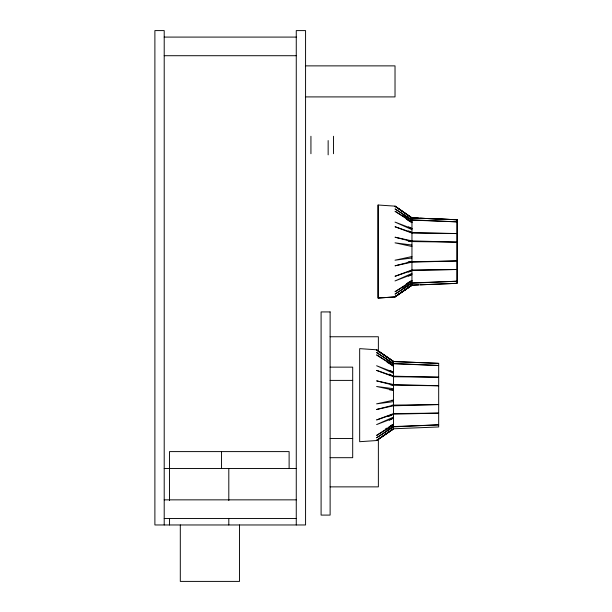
<?xml version="1.0" encoding="UTF-8"?>
<svg xmlns="http://www.w3.org/2000/svg" width="612" height="612" viewBox="0 0 612 612"><rect width="100%" height="100%" fill="white"/><g stroke="black" fill="none" stroke-linecap="round" stroke-linejoin="round"><path stroke-width="0.92" d="M411.952 218.209L395.031 206.145L378.094 205.005L378.078 298.044L395.023 296.912L411.952 284.871M411.945 269.946L457.095 269.502L411.945 270.519L395.015 276.287L411.945 269.946L411.96 233.103L395.031 226.754L411.96 232.529L457.103 233.577L411.96 233.103M411.96 217.78L411.96 232.529L408.571 230.9M395.031 206.328L411.96 217.895L457.11 219.739L457.088 283.333L420.413 284.825M378.094 205.005L378.094 298.075L395.008 296.897L411.172 285.666M393.539 363.482L376.61 352.558L393.539 363.773L438.682 365.486L393.539 363.482L393.539 361.417L376.61 349.789L359.672 348.633L359.672 441.703L376.61 440.541L393.539 428.775L438.682 426.962L438.682 363.367L393.539 361.539L376.61 349.98L393.539 361.539L438.682 363.367M395.008 296.897L411.937 285.268L411.945 270.519L408.556 272.141M376.61 440.541L393.539 428.913L393.539 414.163L438.682 413.131L393.539 413.582L376.61 419.931L393.539 414.163L388.459 416.604M411.18 285.689L395.023 296.728L411.937 285.131L457.088 283.333L457.095 219.739L411.96 217.918L395.031 206.145L411.18 217.39M395.008 296.705L411.937 285.154L418.532 284.901M393.539 426.564L376.61 437.771L393.539 426.855L438.682 424.85L393.539 426.564L387.09 430.404M411.945 281.459L395.008 291.771L411.945 280.709L406.299 283.93M393.539 425.103L376.61 435.415L393.539 424.353L388.697 427.122M403.071 288.206L411.945 282.897M390.311 425.937L392.728 424.514M407.913 282.767L411.945 280.395M385.476 428.951L387.09 428.033M408.556 276.188L411.945 274.459L395.008 280.946L411.945 273.411M389.301 420.268L393.539 418.103L376.61 424.598L393.539 417.055M411.945 261.462L395.015 265.822L411.945 262.166L457.095 260.934L408.189 261.806M393.539 405.802L376.61 409.474L393.539 405.106L438.682 404.563L393.539 405.802L393.539 413.582M411.952 256.55L395.015 260.199L411.952 257.973M393.539 401.617L376.61 403.844L393.539 400.194L391.657 400.279M391.657 405.274L393.539 405.098L393.539 385.223L376.61 380.863L393.539 384.527L438.682 385.767L393.539 385.223M164.207 37.087L296.262 37.087M164.207 55.715L296.262 55.715M305.572 65.874L395.023 65.874L395.023 96.91L305.572 96.91M330.12 336.753L378.369 336.753L378.369 352.053M330.12 367.139L352.696 367.139L352.696 457.692L330.12 457.692M330.12 380.396L352.696 380.396M330.12 438.506L352.696 438.506M164.207 468.532L296.483 468.532M330.12 486.869L378.369 486.869L378.369 439.064M164.207 499.851L296.262 499.851M164.207 518.479L296.262 518.479M393.539 376.747L438.682 377.206L393.539 376.173L376.61 370.398L393.539 376.747L393.539 384.527M411.952 241.579L457.103 242.138L411.952 240.883L395.023 237.211L411.952 241.579L408.189 241.235M411.96 220.129L457.11 221.858L411.96 219.838L395.031 208.914L411.96 220.129L403.094 214.835M411.952 217.926L418.532 218.193M420.413 218.27L457.095 219.739M389.775 389.966L393.539 390.142L376.61 386.486L393.539 388.712M390.716 384.971L393.539 385.231M411.952 245.068L395.023 242.842L411.952 246.498M411.96 228.597L395.031 222.087L411.96 229.638M393.539 373.282L376.61 365.739L393.539 372.241L390.15 370.497M389.301 374.139L393.539 376.181L393.539 363.773M408.571 226.853L411.96 228.582M406.314 219.111L411.96 222.317L395.031 211.27L411.96 221.59M387.09 362.296L393.539 365.961L376.61 354.914L393.539 365.234M407.929 220.282L411.96 222.653M391.925 365.349L393.539 366.297M387.893 360.414L392.728 363.314M404.708 216.09L407.125 217.604M376.61 349.789L393.539 361.562M333.509 136.269L333.509 153.719M328.147 140.553L328.147 154.851M310.934 136.269L310.934 153.719M296.262 524.966L296.262 30.6L305.572 30.6L305.572 524.966L154.89 524.966L154.89 30.6L164.207 30.6L164.207 524.966M289.116 468.532L289.116 451.602L169.486 451.602L169.547 500.509M239.529 524.966L239.529 581.4L180.303 581.4L180.303 524.966M228.804 468.532L228.804 500.509M228.804 518.379L228.804 524.966M221.544 451.602L221.544 468.532M169.547 518.379L169.547 524.966M393.539 428.775L376.61 440.357L393.539 428.798M411.945 282.92L395.008 294.127L411.945 283.211L457.088 281.214L411.945 282.92M330.12 311.929L321.093 311.929L321.093 515.09L330.12 515.09L330.12 311.929"/></g></svg>
